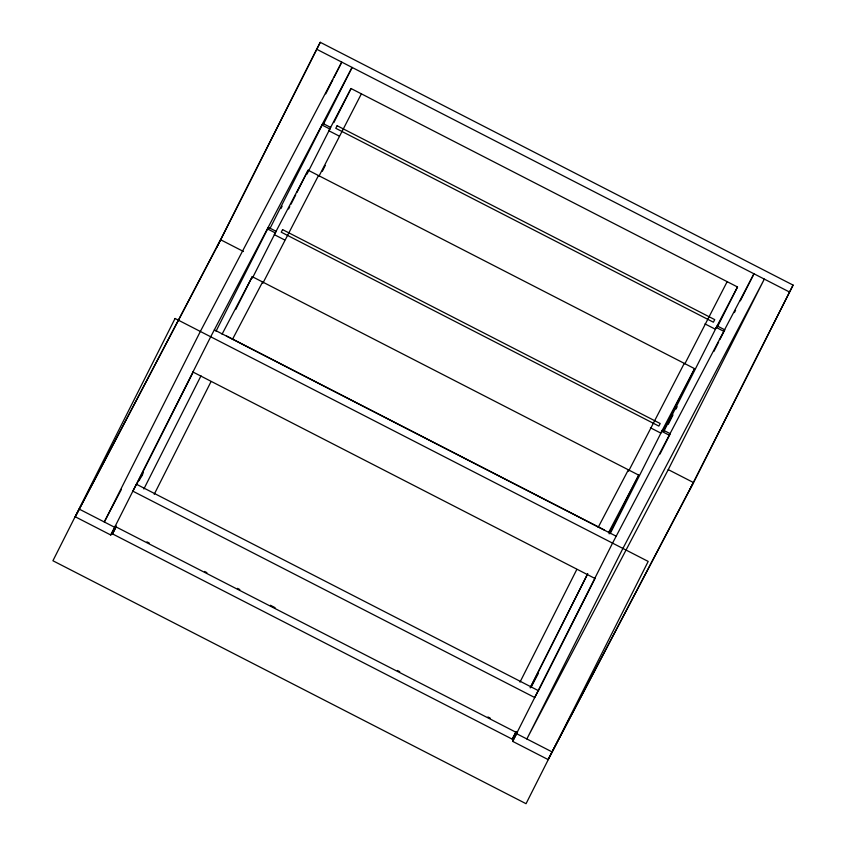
<?xml version="1.0" encoding="UTF-8"?>
<svg xmlns="http://www.w3.org/2000/svg" width="846" height="846" viewBox="0 0 846 846"><rect width="100%" height="100%" fill="white"/><g stroke="black" fill="none" stroke-linecap="round" stroke-linejoin="round"><path stroke-width="1.27" d="M115.659 525.673L110.763 535L75.273 516.779L220.573 239.725L243.468 251.484M216.682 247.434L320.253 42.3L793.083 285.102L693.138 483.32L548.102 759.571L512.623 741.35L612.557 543.121L753.966 273.787L740.335 300.827M320.253 42.3L220.309 240.528L75.273 516.779M325.752 93.864L332.869 79.757M334.054 77.398L341.763 62.118L200.354 331.452L104.301 521.971L121.443 489.326M110.763 535L210.707 336.771L352.116 67.426L323.648 123.876M136.418 484.716L193.322 371.849M515.912 732.224L512.264 739.171L112.476 533.879L116.367 526.17M216.016 331.241L268.415 227.373L276.103 231.318L252.425 278.07M269.969 228.526L322.961 123.484L330.649 127.429L306.961 174.181M280.957 208.55L282.141 206.202M143.862 488.988L201.01 375.804M235.685 309.541L252.256 276.674L638.73 475.135L609.141 533.815M288.613 208.951L289.797 206.604M290.982 204.256L295.709 194.866M296.893 192.518L308.145 170.215L694.619 368.676L663.253 430.889M333.863 122.564L351.027 88.523L737.511 286.984L717.387 326.894M154.215 494.297L211.024 381.62M262.768 283.389L318.487 175.534M319.09 175.979L361.379 93.843M322.326 171.304L325.276 165.435M519.994 682.13L576.803 569.453M628.557 471.211L684.277 363.368M684.869 363.801L727.158 281.676M530.347 687.449L587.748 573.599M530.231 687.893L587.494 574.265M610.188 533.646L662.587 429.779L670.275 433.734L659.965 454.122M663.856 431.323L717.133 325.89L724.821 329.834L719.84 339.648M668.277 424.311L673.004 414.921M675.965 409.052L677.149 406.704M512.264 739.171L516.155 731.462M538.278 691.076L595.182 578.209M713.918 351.407L718.656 341.995M734.402 312.586L735.586 310.239M548.102 759.571L693.403 482.516L668.213 469.593M689.511 490.225L793.083 285.102M139.135 480.644L143.418 472.491M141.367 476.7L142.593 474.363M112.476 533.879L116.124 526.931M222.054 334.202L252.256 276.674M308.145 170.215L274.315 234.649L284.668 239.957M351.027 88.523L328.861 130.76L339.214 136.069M232.396 339.51L262.598 281.993M598.185 527.344L628.388 469.816M608.528 532.652L638.73 475.135M694.619 368.676L660.8 433.099L650.447 427.79M737.511 286.984L715.346 329.21L704.993 323.902M531.267 686.899L538.511 673.099M512.623 741.35L517.519 732.023M316.626 49.205L789.455 292.007M322.136 125.06L329.824 129.015M716.298 327.465L723.996 331.421M267.59 228.949L275.278 232.904M661.762 431.365L669.45 435.309M226.696 336.074L604.308 529.977M214.334 329.866L616.184 536.216M192.941 372.007L594.791 578.368M146.94 541.863L149.287 543.069M204.552 571.452L206.9 572.657M237.472 588.361L239.83 589.567M270.403 605.26L275.098 607.682M397.387 670.476L399.746 671.682M487.931 716.964L490.278 718.169M115.088 526.413L516.948 732.763M79.164 509.07L114.644 527.291M516.504 733.641L551.994 751.861M175.069 318.477L52.917 560.75L526.043 803.7L648.195 561.427L175.069 318.477M622.91 548.441L526.857 738.96L668.266 469.615L764.319 279.095L622.91 548.441M136.481 484.261L132.864 491.166L534.714 697.527L538.342 690.622L136.481 484.261M282.585 229.626L281.242 232.185L658.844 426.088L660.197 423.529L282.585 229.626M337.131 125.726L335.777 128.296L713.39 322.199L714.743 319.64L337.131 125.726"/></g></svg>
